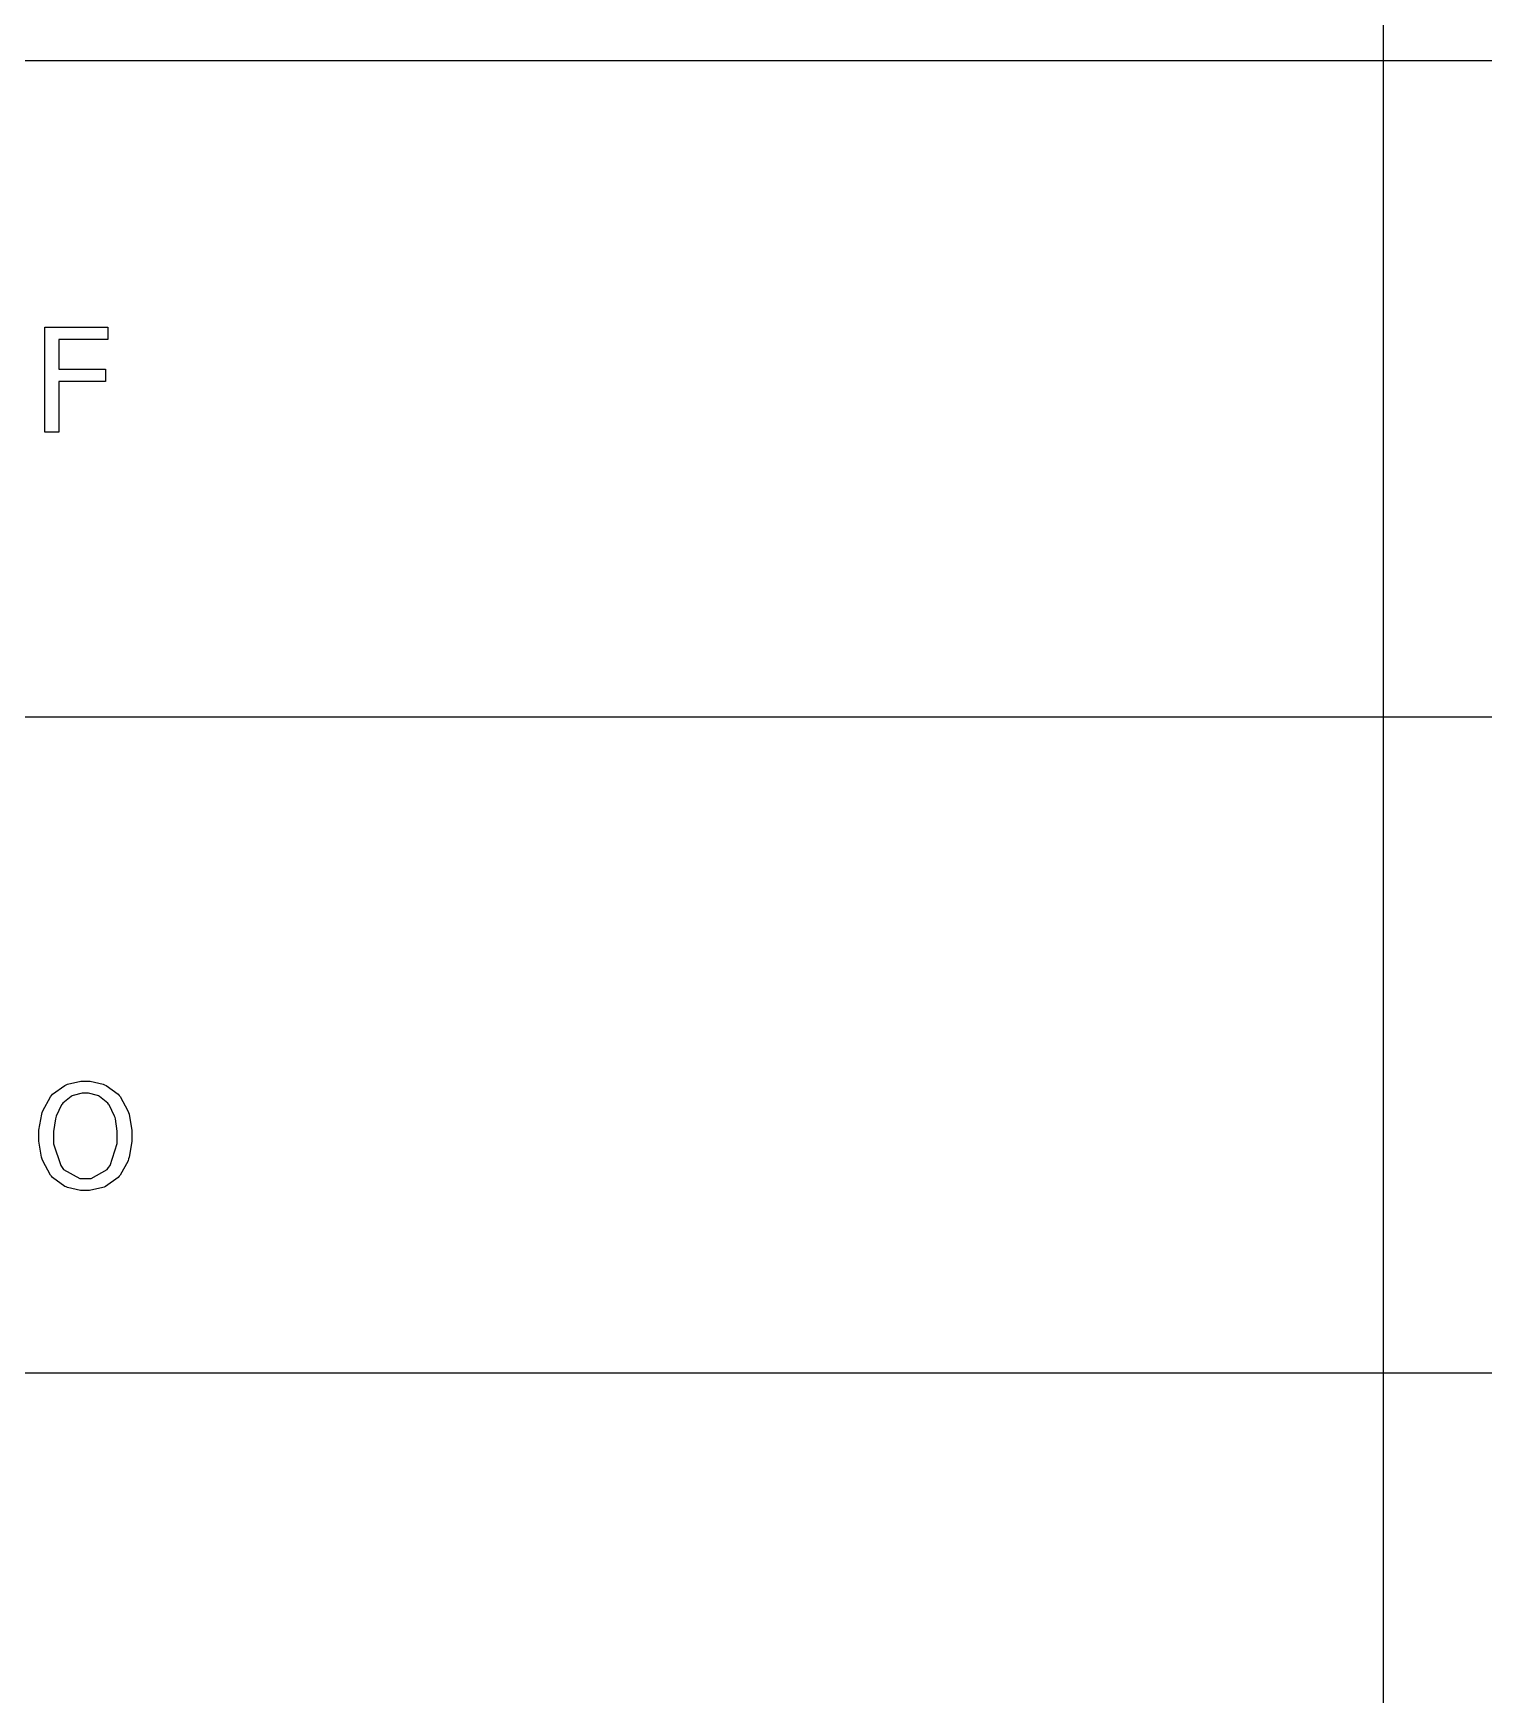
# Model space of a CAD drawing. Header units: millimetres. Extents: x 1974 to 2560, y 1429 to 1567.
# Drawn here: x 2490.82 to 2493.155, y 1519.821 to 1522.495 of the extents above; entities that cross this region are included whole.
import ezdxf

# ---------------------------------------------------------------- set-up
doc = ezdxf.new("R2010")
doc.units = ezdxf.units.MM
doc.layers.add('TEXTO', color=4, linetype='Continuous')

msp = doc.modelspace()

# ---------------------------------------------------------------- linework, layer by layer
at = {"layer": 'TEXTO', "color": 0}
for p, q in [((2492.993, 1531.9544), (2492.993, 1515.0586)), ((2507.7976, 1522.4505), (2478.9131, 1522.4505)), ((2490.8385, 1521.853), (2490.8385, 1522.0219)), ((2490.8385, 1522.0219), (2490.9396, 1522.0219)), ((2490.9396, 1522.002), (2490.8611, 1522.002)), ((2490.8611, 1522.002), (2490.8611, 1521.9543)), ((2490.9396, 1522.0219), (2490.9396, 1522.002)), ((2490.9396, 1522.0219), (2490.9396, 1522.0219)), ((2490.8611, 1521.9543), (2490.9363, 1521.9543)), ((2490.9363, 1521.9543), (2490.9363, 1521.9344)), ((2490.9363, 1521.9344), (2490.8611, 1521.9344)), ((2490.8611, 1521.9344), (2490.8611, 1521.853)), ((2490.8611, 1521.853), (2490.8385, 1521.853)), ((2507.7976, 1521.3945), (2478.9131, 1521.3945)), ((2490.8509, 1520.7875), (2490.8706, 1520.8017)), ((2490.8706, 1520.8017), (2490.8729, 1520.8026)), ((2490.8729, 1520.8026), (2490.8751, 1520.8036)), ((2490.8751, 1520.8036), (2490.8965, 1520.8084)), ((2490.8965, 1520.8084), (2490.9037, 1520.8084)), ((2490.9037, 1520.8084), (2490.9114, 1520.8084)), ((2490.9114, 1520.8084), (2490.9324, 1520.8035)), ((2490.9324, 1520.8035), (2490.9347, 1520.8025)), ((2490.9347, 1520.8025), (2490.937, 1520.8015)), ((2490.937, 1520.8015), (2490.9565, 1520.7874)), ((2490.8352, 1520.7606), (2490.8477, 1520.7836)), ((2490.8477, 1520.7836), (2490.8493, 1520.7856)), ((2490.8493, 1520.7856), (2490.8509, 1520.7875)), ((2490.8651, 1520.7702), (2490.8565, 1520.7522)), ((2490.8662, 1520.7716), (2490.8651, 1520.7702)), ((2490.8674, 1520.7731), (2490.8662, 1520.7716)), ((2490.8808, 1520.7841), (2490.8674, 1520.7731)), ((2490.8824, 1520.7848), (2490.8808, 1520.7841)), ((2490.8839, 1520.7856), (2490.8824, 1520.7848)), ((2490.8984, 1520.7891), (2490.8839, 1520.7856)), ((2490.9038, 1520.7891), (2490.8984, 1520.7891)), ((2490.9086, 1520.7891), (2490.9038, 1520.7891)), ((2490.9234, 1520.7855), (2490.9086, 1520.7891)), ((2490.925, 1520.7847), (2490.9234, 1520.7855)), ((2490.9265, 1520.784), (2490.925, 1520.7847)), ((2490.9401, 1520.773), (2490.9265, 1520.784)), ((2490.9412, 1520.7716), (2490.9401, 1520.773)), ((2490.9422, 1520.7702), (2490.9412, 1520.7716)), ((2490.9507, 1520.7524), (2490.9422, 1520.7702)), ((2490.9565, 1520.7874), (2490.9581, 1520.7856)), ((2490.9581, 1520.7856), (2490.9596, 1520.7837)), ((2490.9581, 1520.7856), (2490.9581, 1520.7856)), ((2490.9596, 1520.7837), (2490.9722, 1520.7608)), ((2490.829, 1520.7299), (2490.8334, 1520.7553)), ((2490.8334, 1520.7553), (2490.8343, 1520.7579)), ((2490.8343, 1520.7579), (2490.8352, 1520.7606)), ((2490.8554, 1520.7478), (2490.8524, 1520.7273)), ((2490.8559, 1520.7499), (2490.8554, 1520.7478)), ((2490.8565, 1520.7522), (2490.8559, 1520.7499)), ((2490.9514, 1520.7502), (2490.9507, 1520.7524)), ((2490.952, 1520.748), (2490.9514, 1520.7502)), ((2490.955, 1520.7279), (2490.952, 1520.748)), ((2490.9722, 1520.7608), (2490.9731, 1520.758)), ((2490.9731, 1520.758), (2490.974, 1520.7553)), ((2490.974, 1520.7553), (2490.9784, 1520.7292)), ((2490.829, 1520.7204), (2490.829, 1520.7299)), ((2490.829, 1520.7119), (2490.829, 1520.7204)), ((2490.8524, 1520.7273), (2490.8524, 1520.7204)), ((2490.8524, 1520.7204), (2490.8524, 1520.7078)), ((2490.955, 1520.7204), (2490.955, 1520.7279)), ((2490.955, 1520.7085), (2490.955, 1520.7204)), ((2490.955, 1520.7204), (2490.955, 1520.7204)), ((2490.9784, 1520.7292), (2490.9784, 1520.7204)), ((2490.9784, 1520.7204), (2490.9784, 1520.7112)), ((2490.8333, 1520.686), (2490.829, 1520.7119)), ((2490.8342, 1520.6832), (2490.8333, 1520.686)), ((2490.8524, 1520.7078), (2490.864, 1520.6726)), ((2490.9434, 1520.6726), (2490.955, 1520.7085)), ((2490.9741, 1520.6862), (2490.9732, 1520.6833)), ((2490.9784, 1520.7112), (2490.9741, 1520.6862)), ((2490.8351, 1520.6805), (2490.8342, 1520.6832)), ((2490.8476, 1520.6575), (2490.8351, 1520.6805)), ((2490.864, 1520.6726), (2490.8663, 1520.6695)), ((2490.8663, 1520.6695), (2490.8686, 1520.6666)), ((2490.8686, 1520.6666), (2490.8949, 1520.652)), ((2490.9131, 1520.652), (2490.9388, 1520.6666)), ((2490.9388, 1520.6666), (2490.9411, 1520.6695)), ((2490.9411, 1520.6695), (2490.9434, 1520.6726)), ((2490.9724, 1520.6806), (2490.9597, 1520.6575)), ((2490.9732, 1520.6833), (2490.9724, 1520.6806)), ((2490.8492, 1520.6555), (2490.8476, 1520.6575)), ((2490.8509, 1520.6537), (2490.8492, 1520.6555)), ((2490.8705, 1520.6393), (2490.8509, 1520.6537)), ((2490.8728, 1520.6383), (2490.8705, 1520.6393)), ((2490.875, 1520.6373), (2490.8728, 1520.6383)), ((2490.8959, 1520.6326), (2490.875, 1520.6373)), ((2490.8949, 1520.652), (2490.9038, 1520.652)), ((2490.9037, 1520.6326), (2490.8959, 1520.6326)), ((2490.9106, 1520.6326), (2490.9037, 1520.6326)), ((2490.9038, 1520.652), (2490.9131, 1520.652)), ((2490.9317, 1520.6372), (2490.9106, 1520.6326)), ((2490.934, 1520.6381), (2490.9317, 1520.6372)), ((2490.9363, 1520.6391), (2490.934, 1520.6381)), ((2490.9563, 1520.6536), (2490.9363, 1520.6391)), ((2490.9581, 1520.6555), (2490.9563, 1520.6536)), ((2490.9597, 1520.6575), (2490.9581, 1520.6555)), ((2507.7976, 1520.3385), (2478.9131, 1520.3385))]:
    msp.add_line(p, q, dxfattribs=at)

doc.saveas('drawing.dxf')
